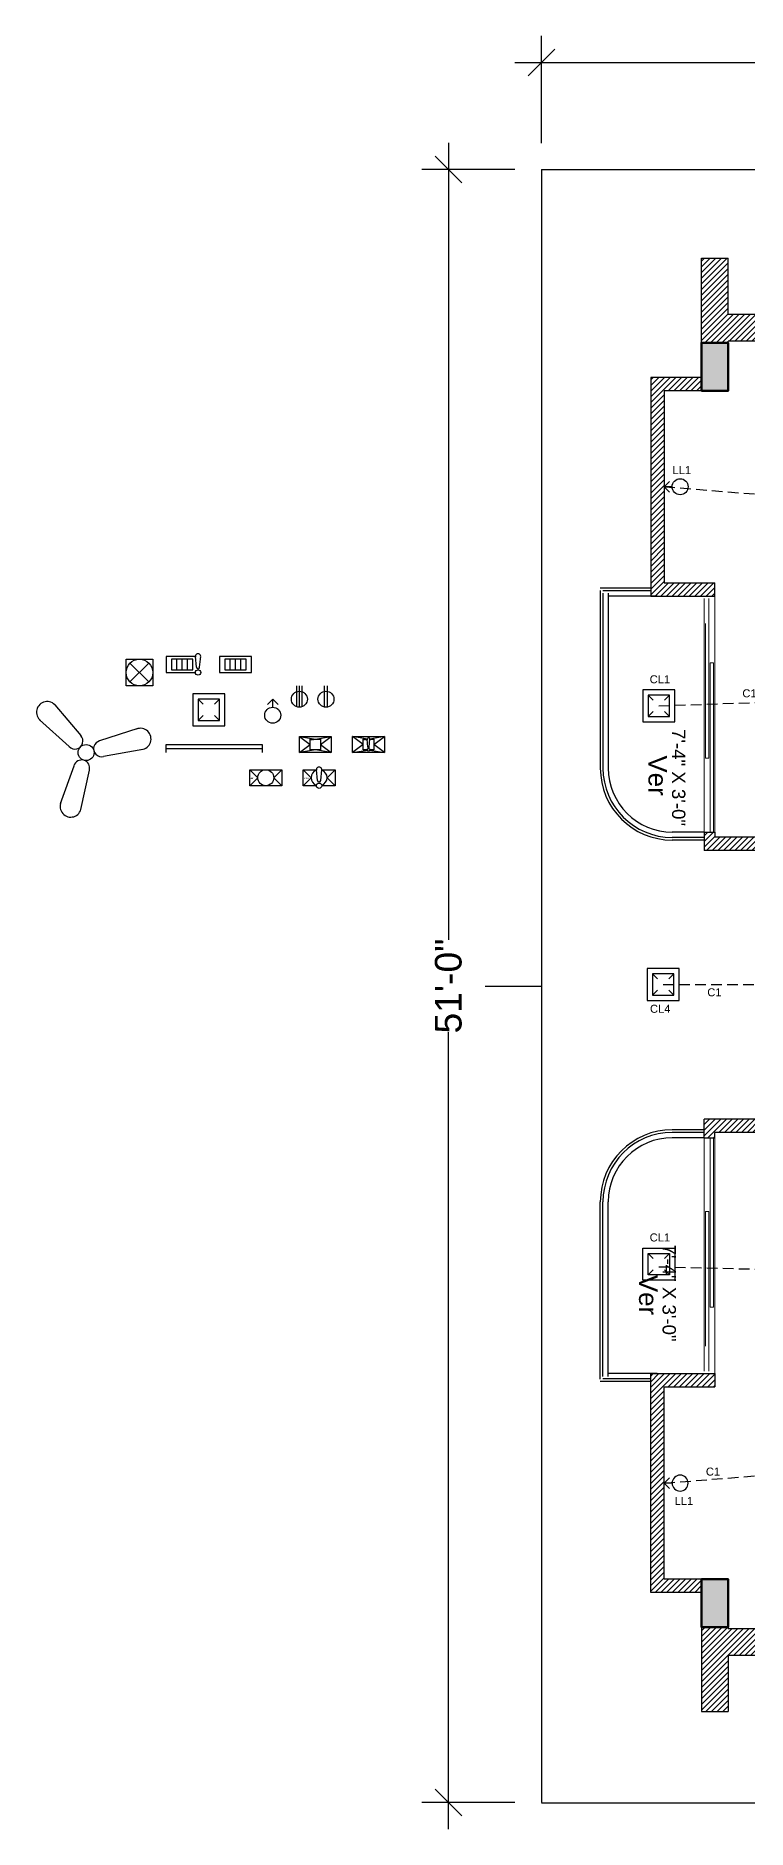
# Model space of a CAD drawing. Header units: inches. Extents: x 3915 to 4714, y 361 to 1033.
# Drawn here: x 3915 to 4181, y 361 to 1033 of the extents above; entities that cross this region are included whole.
import ezdxf

# ---------------------------------------------------------------- set-up
doc = ezdxf.new("R2010")
doc.units = ezdxf.units.IN
doc.header["$LTSCALE"] = 4
doc.header["$MEASUREMENT"] = 0
doc.linetypes.add('DASHED2', pattern=[0.375, 0.25, -0.125])
doc.layers.add('column.60', color=132, linetype='Continuous', lineweight=80)
doc.layers.add('veranda door', color=54, linetype='Continuous', lineweight=15)
for name, color, linetype in [('emergency_con_textt', 11, 'DASHED2'), ('EmergencyCondu', 10, 'DASHED2'), ('Fittings', 30, 'Continuous'), ('FittingsText', 31, 'Continuous'), ('HATCH', 1, 'Continuous'), ('normal_con_text', 131, 'DASHED2'), ('NormalCondu', 130, 'DASHED2'), ('VER', 154, 'Continuous')]:
    doc.layers.add(name, color=color, linetype=linetype)
doc.layers.add('MES-TEXT', color=250, linetype='Continuous', transparency=0.75)
doc.styles.get("Standard").update_dxf_attribs({"font": 'arial.ttf'})
doc.dimstyles.new('details12', dxfattribs={"dimtxt": 10, "dimasz": 10, "dimexe": 10, "dimexo": 10, "dimgap": 0.09, "dimtad": 0, "dimdec": 1, "dimzin": 3, "dimdsep": 46, "dimlunit": 4, "dimtxsty": 'Standard', "dimblk": 'OBLIQUE', "dimcen": 10, "dimdle": 10, "dimclrd": 4, "dimclre": 4, "dimclrt": 7, "dimadec": 0, "dimazin": 0, "dimtfac": 0.5, "dimtdec": 1, "dimtofl": 0, "dimtmove": 0, "dimatfit": 3, "dimfxl": 1, "dimtolj": 1, "dimtzin": 0, "dimarcsym": 0})

# ---------------------------------------------------------------- blocks, each defined once
blk = doc.blocks.new('_Oblique')
at = {"color": 0, "lineweight": -2}
blk.add_line((-0.5, -0.5), (0.5, 0.5), dxfattribs=at)
blk = doc.blocks.new('*D20')
at = {"layer": 'Defpoints', "color": 0, "ltscale": 10, "transparency": 16777216}
for p in [(4104.37, 982.79), (4069.43, 370.79), (4104.37, 370.79)]:
    blk.add_point(p, dxfattribs=at)
at = {"layer": 'HATCH', "color": 4, "lineweight": -2, "ltscale": 10, "transparency": 16777216}
for p, q in [((4069.43, 992.79), (4069.43, 694.06)), ((4094.37, 982.79), (4059.43, 982.79)), ((4069.43, 360.79), (4069.43, 659.53)), ((4094.37, 370.79), (4059.43, 370.79))]:
    blk.add_line(p, q, dxfattribs=at)
at = {"layer": 'HATCH', "color": 4, "lineweight": -2, "ltscale": 10, "transparency": 16777216, "xscale": 10, "yscale": 10, "zscale": 10}
for p, rotation in [((4069.43, 982.79), 90), ((4069.43, 370.79), 270)]:
    blk.add_blockref('_Oblique', p, dxfattribs=dict(at, rotation=rotation))
at = {"layer": 'HATCH', "color": 7, "ltscale": 10, "transparency": 16777216, "insert": (4069.43, 676.79), "char_height": 10, "attachment_point": 5, "rotation": 90}
blk.add_mtext('\\A1;51\'-0"', dxfattribs=at)
blk = doc.blocks.new('*D21')
at = {"layer": 'Defpoints', "color": 0, "ltscale": 10, "transparency": 16777216}
for p in [(4104.37, 1022.93), (4104.37, 982.71), (4704.37, 982.71)]:
    blk.add_point(p, dxfattribs=at)
at = {"layer": 'HATCH', "color": 4, "lineweight": -2, "ltscale": 10, "transparency": 16777216}
for p, q in [((4104.37, 992.71), (4104.37, 1032.93)), ((4704.37, 992.71), (4704.37, 1032.93)), ((4094.37, 1022.93), (4387.11, 1022.93)), ((4714.37, 1022.93), (4421.64, 1022.93))]:
    blk.add_line(p, q, dxfattribs=at)
at = {"layer": 'HATCH', "color": 4, "lineweight": -2, "ltscale": 10, "transparency": 16777216, "xscale": 10, "yscale": 10, "zscale": 10, "rotation": 180}
blk.add_blockref('_Oblique', (4104.37, 1022.93), dxfattribs=at)
at = {"layer": 'HATCH', "color": 4, "lineweight": -2, "ltscale": 10, "transparency": 16777216, "xscale": 10, "yscale": 10, "zscale": 10}
blk.add_blockref('_Oblique', (4704.37, 1022.93), dxfattribs=at)
at = {"layer": 'HATCH', "color": 7, "ltscale": 10, "transparency": 16777216, "insert": (4404.37, 1022.93), "char_height": 10, "attachment_point": 5}
blk.add_mtext('\\A1;50\'-0"', dxfattribs=at)
blk = doc.blocks.new('CeilingFan2')
for p, q in [((-11.72, 17.88), (-2.01, 6.4)), ((-17.47, 12.32), (-6.33, 2.23)), ((19.4, 8.97), (5.09, 4.37)), ((21.34, 1.21), (6.55, -1.46)), ((-9.62, -19.09), (-4.53, -4.94)), ((-1.93, -21.29), (1.23, -6.59))]:
    blk.add_line(p, q)
blk.add_circle((0, 0), 3)
for centre, radius, start, end in [((-14.6, 15.1), 4, 36.40809, 231.66439), ((20.37, 5.09), 4, 276.40809, 111.66439), ((-4.17, 4.31), 3, 224.03624, 44.03624), ((5.82, 1.46), 3, 104.03624, 284.03624), ((-1.65, -5.77), 3, 344.03624, 164.03624), ((-5.78, -20.19), 4, 156.40809, 351.66439)]:
    blk.add_arc(centre, radius, start, end)
blk = doc.blocks.new('SDB_1')
for p, q in [((0, 0), (0, 6)), ((0, 6), (12, 6)), ((0, 6), (4, 3)), ((0, 6), (6, 5)), ((0, 0), (4, 3)), ((6, 1), (0, 0)), ((12, 0), (0, 0)), ((4, 1), (4, 5)), ((4, 5), (8, 5)), ((8, 1), (4, 1)), ((6, 5), (12, 6)), ((12, 0), (6, 1)), ((8, 3), (12, 6)), ((8, 5), (8, 1)), ((8, 3), (12, 0)), ((12, 6), (12, 0))]:
    blk.add_line(p, q)
at = {"insert": (4, 5), "char_height": 0.5, "attachment_point": 1}
blk.add_mtext_dynamic_manual_height_columns('SDB', width=2, gutter_width=12.5, heights=[1], dxfattribs=at)
blk = doc.blocks.new('TubeLight1')
for p, q in [((0, 0), (0, 3)), ((0, 3), (36, 3)), ((0, 1.5), (36, 1.5)), ((36, 3), (36, 0))]:
    blk.add_line(p, q)
blk = doc.blocks.new('WallLight1')
for p, q in [((0, 0), (-2, -2)), ((0, -3), (0, 0)), ((0, 0), (2, -2))]:
    blk.add_line(p, q)
blk.add_circle((0, -6), 3)
blk = doc.blocks.new('ESDB1')
for p, q in [((0, 0), (0, 6)), ((0, 6), (12, 6)), ((4, 3), (0, 6)), ((5.51, 5.08), (0, 6)), ((4, 3), (0, 0)), ((0, 0), (5.51, 0.92)), ((12, 0), (0, 0)), ((4, 1), (4, 5)), ((4, 5), (5.5, 5)), ((5.5, 1), (4, 1)), ((5.75, 2), (5.5, 5)), ((6.25, 2), (6.5, 5)), ((12, 6), (6.49, 5.08)), ((6.49, 0.92), (12, 0)), ((6.5, 5), (8, 5)), ((8, 1), (6.5, 1)), ((8, 3), (12, 6)), ((8, 5), (8, 1)), ((12, 0), (8, 3)), ((12, 6), (12, 0))]:
    blk.add_line(p, q)
blk.add_circle((6, 1), 0.5)
for centre, radius, start, end in [((6, 5), 0.5, 350.47272, 189.52728), ((6, 2), 0.25, 180, 0)]:
    blk.add_arc(centre, radius, start, end)
at = {"insert": (4, 5), "char_height": 0.5, "attachment_point": 1}
blk.add_mtext_dynamic_manual_height_columns('\\pxr0.2;ESDB', width=2, gutter_width=12.5, heights=[0], dxfattribs=at)
blk = doc.blocks.new('Three-Pin_1')
for p, q in [((-1, 0.17), (-1, 8)), ((0, 0), (0, 8)), ((1, 0.17), (1, 8))]:
    blk.add_line(p, q)
blk.add_circle((0, 3), 3)
blk = doc.blocks.new('Two-Pin_1')
for p, q in [((-0.6, 0.06), (-0.6, 8)), ((0.6, 0.06), (0.6, 8))]:
    blk.add_line(p, q)
blk.add_circle((0, 3), 3)
blk = doc.blocks.new('CeilingLight1')
for p, q in [((6, 6), (-6, 6)), ((-6, 6), (-6, -6)), ((4, 4), (-4, 4)), ((-4, 4), (-4, -4)), ((-4, 4), (-2.12, 2.12)), ((4, 4), (2.12, 2.12)), ((4, -4), (4, 4)), ((6, -6), (6, 6)), ((-6, -6), (6, -6)), ((-2.12, -2.12), (-4, -4)), ((-4, -4), (4, -4)), ((2.12, -2.12), (4, -4))]:
    blk.add_line(p, q)
blk = doc.blocks.new('ExhaustFan1')
for p, q in [((-10, 5), (-10, 10)), ((-10, 10), (-5, 10)), ((-8.54, 1.46), (-1.46, 8.54)), ((-1.46, 1.46), (-8.54, 8.54)), ((-5, 10), (0, 10)), ((0, 10), (0, 5)), ((-10, 0), (-10, 5)), ((-5, 0), (-10, 0)), ((0, 0), (-5, 0)), ((0, 5), (0, 0))]:
    blk.add_line(p, q)
blk.add_circle((-5, 5), 5)
blk = doc.blocks.new('SwitchBoard1')
for p, q in [((12, 6), (0, 6)), ((0, 6), (0, 0)), ((0, 0), (12, 0)), ((10, 5), (2, 5)), ((2, 5), (2, 1)), ((2, 1), (10, 1)), ((4, 1), (4, 5)), ((6, 1), (6, 5)), ((8, 1), (8, 5)), ((10, 1), (10, 5)), ((12, 0), (12, 6))]:
    blk.add_line(p, q)
blk = doc.blocks.new('ESwitchBoard1')
for p, q in [((11, 6), (0, 6)), ((0, 6), (0, 0)), ((0, 0), (11, 0)), ((10, 5), (2, 5)), ((2, 5), (2, 1)), ((2, 1), (10, 1)), ((4, 1), (4, 5)), ((6, 1), (6, 5)), ((8, 1), (8, 5)), ((10, 1), (10, 5)), ((11.4, 2), (11, 6)), ((12, 1), (12, 1.4)), ((12.6, 2), (13, 6))]:
    blk.add_line(p, q)
blk.add_circle((12, 0), 1)
for centre, radius, start, end in [((12, 6), 1, 348.57881, 191.42119), ((12, 2), 0.6, 180, 0)]:
    blk.add_arc(centre, radius, start, end)
blk = doc.blocks.new('MainDist1')
for p, q in [((0, 0), (0, 6)), ((0, 6), (12, 6)), ((0, 6), (3, 3)), ((3, 3), (0, 0)), ((12, 0), (0, 0)), ((12, 6), (9, 3)), ((9, 3), (12, 0)), ((12, 6), (12, 0))]:
    blk.add_line(p, q)
blk.add_circle((6, 3), 3)
at = {"insert": (0, 3), "char_height": 0.5, "attachment_point": 1}
blk.add_mtext_dynamic_manual_height_columns('MDB', width=2, gutter_width=12.5, heights=[0], dxfattribs=at)
blk = doc.blocks.new('EMainDist1')
for p, q in [((0, 0), (0, 6)), ((0, 6), (5, 6)), ((0, 6), (3, 3)), ((3, 3), (0, 0)), ((5, 0), (0, 0)), ((5.4, 2), (5, 6)), ((6.6, 2), (7, 6)), ((7, 6), (12, 6)), ((12, 0), (7, 0)), ((12, 6), (9, 3)), ((9, 3), (12, 0)), ((12, 6), (12, 0))]:
    blk.add_line(p, q)
blk.add_circle((6, 0), 1)
for centre, radius, start, end in [((6, 6), 1, 348.57881, 191.42119), ((6, 3), 3, 109.13577, 250.81186), ((6, 2), 0.6, 180, 0), ((6, 3), 3, 289.18814, 70.86423)]:
    blk.add_arc(centre, radius, start, end)
at = {"insert": (0, 3), "char_height": 0.5, "attachment_point": 1}
blk.add_mtext_dynamic_manual_height_columns('EMDB', width=2, gutter_width=12.5, heights=[0], dxfattribs=at)

msp = doc.modelspace()

# ---------------------------------------------------------------- hatches: boundary and pattern name
at = {"layer": 'HATCH', "true_color": 0xf7abae}
h = msp.add_hatch(dxfattribs=at)
h.set_pattern_fill('ANSI31', color=241, scale=12)
h.paths.add_polyline_path([(4150.36, 899.87), (4164.36, 899.87), (4164.36, 904.87), (4145.36, 904.87), (4145.36, 822.87), (4169.36, 822.87), (4169.36, 827.87), (4150.36, 827.87)])
h.paths.add_polyline_path([(4174.36, 949.56), (4164.36, 949.56), (4164.36, 917.91), (4174.36, 917.91), (4174.36, 918.52), (4188.01, 918.52), (4188.01, 928.53), (4174.36, 928.53)])
h.paths.add_polyline_path([(4313.36, 928.56), (4304.93, 928.56), (4304.93, 946.2), (4294.93, 946.2), (4294.93, 918.56), (4303.36, 918.56), (4303.36, 911.91), (4313.36, 911.91)])
h.paths.add_polyline_path([(4318.36, 930.69), (4339.33, 916.91), (4318.36, 916.91), (4318.36, 911.91), (4346.94, 911.91), (4371.83, 895.57), (4371.83, 888.71), (4376.83, 888.71), (4376.83, 893.91), (4376.83, 898.26), (4313.36, 939.95), (4313.36, 911.91), (4318.36, 911.91), (4318.36, 914.7), (4318.36, 917.91)])
h.paths.add_polyline_path([(4367.37, 948.01), (4367.43, 956.06), (4344.73, 956.06), (4344.71, 919.36), (4354.71, 912.79), (4354.72, 932.42), (4344.72, 932.42), (4344.72, 942.42), (4354.72, 942.42), (4354.72, 948.01)])
h.paths.add_polyline_path([(4318.36, 893.91), (4313.36, 893.91), (4313.36, 825.56), (4318.36, 825.56)])
h.paths.add_polyline_path([(4376.83, 888.71), (4371.83, 888.71), (4371.83, 874.45), (4376.83, 874.45)])
h.paths.add_polyline_path([(4376.83, 874.45), (4371.83, 874.45), (4371.83, 869.45), (4376.83, 869.45)])
h.paths.add_polyline_path([(4439.36, 962.06), (4439.36, 953.03), (4434.36, 953.03), (4434.36, 874.45), (4406.83, 874.45), (4406.83, 869.45), (4434.36, 869.45), (4434.36, 854.27), (4439.36, 854.27)])
h.paths.add_polyline_path([(4429.36, 956.06), (4417.25, 956.06), (4417.28, 953.06), (4429.36, 953.06), (4439.33, 953.06), (4439.36, 968.28), (4429.36, 968.28)])
h.paths.add_polyline_path([(4543.36, 960.78), (4512.36, 960.78), (4512.36, 967.84), (4502.36, 967.84), (4502.36, 950.78), (4543.36, 950.78)])
h.paths.add_polyline_path([(4666.35, 955.77), (4618.36, 955.82), (4618.36, 960.78), (4543.36, 960.78), (4543.36, 955.78), (4543.36, 929.81), (4548.36, 929.81), (4548.36, 950.78), (4613.36, 950.78), (4613.36, 924.81), (4618.36, 924.81), (4618.36, 950.78), (4661.36, 950.78), (4661.36, 894.81), (4613.36, 894.81), (4613.36, 889.81), (4615.36, 889.81), (4615.36, 844.27), (4620.36, 844.27), (4620.36, 889.81), (4665.36, 889.81), (4665.36, 862.44), (4675.36, 862.57), (4675.36, 894.81), (4666.47, 894.81)])
h.paths.add_polyline_path([(4675.36, 837.46), (4665.36, 837.57), (4665.36, 819.27), (4647.36, 819.27), (4647.36, 814.27), (4439.36, 814.27), (4439.36, 809.27), (4675.36, 809.27)])
h.paths.add_polyline_path([(4594.36, 809.27), (4589.36, 809.27), (4589.36, 740.96), (4594.36, 740.96)])
h.paths.add_polyline_path([(4594.36, 740.96), (4589.36, 740.96), (4589.36, 735.96), (4594.36, 735.96)])
h.paths.add_polyline_path([(4659.36, 740.96), (4647.36, 740.96), (4647.36, 785.84), (4637.36, 785.84), (4637.36, 740.96), (4624.36, 740.96), (4624.36, 735.96), (4649.36, 735.96), (4649.36, 703.71), (4637.36, 703.71), (4637.36, 679.71), (4647.36, 679.71), (4647.36, 698.71), (4659.36, 698.71)])
h.paths.add_polyline_path([(4594.36, 703.71), (4589.36, 703.71), (4589.36, 698.71), (4594.36, 698.71)], flags=17)
h.paths.add_polyline_path([(4594.36, 698.71), (4589.36, 698.71), (4589.36, 679.71), (4439.36, 679.71), (4439.36, 732.58), (4434.36, 732.58), (4366.36, 732.56), (4361.34, 732.56), (4361.34, 727.56), (4361.35, 727.56), (4361.36, 634.71), (4361.36, 626.86), (4361.34, 621.86), (4366.36, 621.86), (4434.36, 621.82), (4434.99, 621.83), (4439.36, 621.82), (4439.36, 674.71), (4589.36, 674.71), (4589.36, 655.71), (4594.36, 655.71), (4594.36, 674.71), (4647.36, 674.71), (4647.36, 679.71), (4642.36, 679.71), (4594.36, 679.71)])
h.paths.add_polyline_path([(4434.36, 679.71), (4434.36, 674.71), (4434.36, 626.76), (4366.36, 626.85), (4366.36, 634.71), (4366.36, 727.55), (4434.36, 727.42)], flags=16)
h.paths.add_polyline_path([(4594.36, 655.71), (4589.36, 655.71), (4589.36, 650.71), (4594.36, 650.71)], flags=17)
h.paths.add_polyline_path([(4647.36, 674.71), (4637.36, 674.71), (4637.36, 650.71), (4649.36, 650.71), (4649.36, 618.46), (4624.36, 618.46), (4624.36, 613.46), (4637.36, 613.46), (4637.36, 568.58), (4647.36, 568.58), (4647.36, 613.46), (4659.36, 613.46), (4659.36, 655.71), (4647.36, 655.71)])
h.paths.add_polyline_path([(4212.36, 780.56), (4296.36, 780.56), (4296.36, 762.56), (4301.36, 762.56), (4301.36, 780.56), (4318.36, 780.56), (4318.36, 785.56), (4207.36, 785.56), (4207.36, 755.99), (4212.36, 755.99)])
h.paths.add_polyline_path([(4321.34, 732.57), (4169.36, 732.56), (4169.36, 734.49), (4165.36, 734.49), (4165.36, 727.56), (4247.12, 727.56), (4246.36, 727.86), (4247.27, 727.56), (4313.36, 727.56), (4321.34, 727.57)])
h.paths.add_polyline_path([(4439.36, 545.15), (4439.36, 540.15)], flags=0)
h.paths.add_polyline_path([(4675.36, 545.15), (4439.36, 545.15), (4439.36, 540.15), (4665.36, 540.15), (4665.36, 512.21), (4675.36, 512.35)])
h.paths.add_polyline_path([(4594.36, 618.46), (4589.36, 618.46), (4589.36, 613.46), (4594.36, 613.46)])
h.paths.add_polyline_path([(4594.36, 613.46), (4589.36, 613.46), (4589.36, 545.15), (4594.36, 545.15)])
h.paths.add_polyline_path([(4620.36, 518.61), (4615.36, 518.61), (4615.36, 510.19), (4618.86, 510.19), (4618.86, 510.16), (4620.36, 510.16)])
h.paths.add_polyline_path([(4620.36, 510.15), (4615.36, 510.15), (4615.36, 464.61), (4613.36, 464.61), (4613.36, 459.61), (4618.36, 459.61), (4661.36, 459.61), (4661.36, 403.64), (4618.36, 403.64), (4618.36, 429.61), (4613.36, 429.61), (4613.36, 424.61), (4613.36, 403.64), (4548.36, 403.64), (4548.36, 424.61), (4543.36, 424.61), (4543.36, 398.64), (4543.36, 393.64), (4618.36, 393.64), (4618.36, 398.68), (4666.24, 398.68), (4666.24, 459.61), (4671.36, 459.61), (4675.36, 459.61), (4675.36, 487.28), (4665.36, 487.3), (4665.36, 464.61), (4620.36, 464.61)])
h.paths.add_polyline_path([(4543.36, 403.64), (4502.36, 403.64), (4502.36, 386.57), (4512.36, 386.57), (4512.36, 393.64), (4543.36, 393.64)])
h.paths.add_polyline_path([(4439.36, 500.15), (4434.36, 500.15), (4434.36, 484.97), (4406.83, 484.97), (4406.83, 479.97), (4434.36, 479.97), (4434.36, 401.36), (4434.36, 386.14), (4439.36, 386.14), (4444.36, 386.14), (4444.36, 393.64), (4439.36, 393.64)])
h.paths.add_polyline_path([(4434.36, 401.36), (4417.32, 401.36), (4417.32, 398.36), (4434.36, 398.36)], flags=17)
h.paths.add_polyline_path([(4367.31, 407.06), (4354.72, 407.06), (4354.72, 411.99), (4344.72, 411.99), (4344.72, 421.99), (4354.72, 421.99), (4354.72, 441.63), (4344.71, 435.05), (4344.73, 398.36), (4367.31, 398.36)])
h.paths.add_polyline_path([(4376.83, 456.15), (4376.83, 460.5), (4376.83, 465.7), (4371.83, 465.7), (4371.83, 458.85), (4346.94, 442.5), (4318.36, 442.5), (4318.36, 439.71), (4318.36, 437.5), (4339.33, 437.5), (4318.36, 423.73), (4318.36, 437.5), (4318.36, 442.5), (4313.36, 442.5), (4313.36, 414.46)])
h.paths.add_polyline_path([(4313.36, 442.5), (4303.36, 442.5), (4303.36, 435.86), (4303.36, 430.86), (4299.93, 430.89), (4294.93, 430.89), (4294.93, 408.22), (4304.93, 408.22), (4304.93, 425.86), (4313.36, 425.86)])
h.paths.add_polyline_path([(4318.36, 528.86), (4313.36, 528.86), (4313.36, 460.5), (4318.36, 460.5)])
h.paths.add_polyline_path([(4376.83, 479.97), (4371.83, 479.97), (4371.83, 465.7), (4376.83, 465.7)])
h.paths.add_polyline_path([(4376.83, 484.97), (4371.83, 484.97), (4371.83, 479.97), (4376.83, 479.97)])
h.paths.add_polyline_path([(4174.36, 425.89), (4188.01, 425.89), (4188.01, 435.9), (4174.36, 435.9), (4174.36, 436.5), (4164.36, 436.5), (4164.36, 404.86), (4174.36, 404.86)])
h.paths.add_polyline_path([(4164.36, 454.54), (4150.36, 454.54), (4150.36, 526.54), (4169.36, 526.54), (4169.36, 531.54), (4145.36, 531.54), (4145.36, 449.54), (4164.36, 449.54)])
h.paths.add_polyline_path([(4318.36, 573.86), (4301.36, 573.86), (4301.36, 591.86), (4296.36, 591.86), (4296.36, 573.86), (4212.36, 573.86), (4212.36, 598.43), (4207.36, 598.43), (4207.36, 568.86), (4318.36, 568.86)])
h.paths.add_polyline_path([(4321.34, 626.86), (4165.36, 626.86), (4165.36, 619.93), (4169.36, 619.93), (4169.36, 621.86), (4207.36, 621.86), (4212.36, 621.86), (4321.34, 621.86)])
at = {"layer": 'HATCH'}
h = msp.add_hatch(color=3, dxfattribs=at)
h.dxf.hatch_style = 1
h.paths.add_polyline_path([(4174.36, 917.91), (4164.36, 917.91), (4164.36, 899.87), (4174.36, 899.87)])
h.paths.add_polyline_path([(4318.36, 911.91), (4308.36, 911.91), (4308.36, 893.91), (4318.36, 893.91)])
h.paths.add_polyline_path([(4174.36, 454.54), (4164.36, 454.54), (4164.36, 436.5), (4174.36, 436.5)])
h.paths.add_polyline_path([(4318.36, 460.5), (4308.36, 460.5), (4308.36, 442.5), (4318.36, 442.5)])

# ---------------------------------------------------------------- linework, layer by layer
for p, q in [((4104.37, 982.79), (4104.37, 370.79)), ((4704.37, 982.71), (4104.37, 982.71)), ((4174.36, 928.53), (4174.36, 949.56)), ((4188.01, 928.53), (4174.36, 928.53)), ((4174.36, 911.91), (4174.36, 918.52)), ((4188.01, 918.52), (4174.36, 918.52)), ((4164.36, 904.87), (4145.36, 904.87)), ((4145.36, 904.87), (4145.36, 822.87)), ((4164.36, 899.87), (4150.36, 899.87)), ((4150.36, 899.87), (4150.36, 827.87)), ((4150.36, 827.87), (4169.36, 827.87)), ((4169.36, 822.87), (4169.36, 827.87)), ((4145.36, 822.87), (4169.36, 822.87)), ((4165.36, 734.49), (4169.36, 734.49)), ((4165.36, 734.49), (4165.36, 727.56)), ((4169.36, 734.49), (4169.36, 732.56)), ((4321.34, 727.57), (4165.36, 727.56)), ((4321.34, 732.57), (4169.36, 732.56)), ((4321.34, 626.86), (4165.36, 626.86)), ((4165.36, 619.93), (4165.36, 626.86)), ((4165.36, 619.93), (4169.36, 619.93)), ((4321.34, 621.86), (4169.36, 621.86)), ((4169.36, 619.93), (4169.36, 621.86)), ((4145.36, 449.54), (4145.36, 531.54)), ((4145.36, 531.54), (4169.36, 531.54)), ((4169.36, 531.54), (4169.36, 526.54)), ((4150.36, 454.54), (4150.36, 526.54)), ((4150.36, 526.54), (4169.36, 526.54)), ((4164.36, 454.54), (4150.36, 454.54)), ((4164.36, 449.54), (4145.36, 449.54)), ((4174.36, 442.5), (4174.36, 435.9)), ((4188.01, 435.9), (4174.36, 435.9)), ((4174.36, 425.89), (4174.36, 404.86)), ((4188.01, 425.89), (4174.36, 425.89)), ((4104.37, 370.71), (4704.37, 370.71))]:
    msp.add_line(p, q)
at = {"linetype": 'Continuous'}
for p, q in [((4164.36, 917.91), (4164.36, 949.56)), ((4164.36, 949.56), (4174.36, 949.56)), ((4164.36, 436.5), (4164.36, 404.86)), ((4164.36, 404.86), (4174.36, 404.86))]:
    msp.add_line(p, q, dxfattribs=at)
at = {"ltscale": 10}
msp.add_line((4083.24, 676.71), (4104.37, 676.71), dxfattribs=at)
at = {"layer": 'column.60', "ltscale": 0.3}
for points in [[(4164.36, 899.87), (4174.36, 899.87), (4174.36, 917.91), (4164.36, 917.91)], [(4164.36, 454.54), (4174.36, 454.54), (4174.36, 436.5), (4164.36, 436.5)]]:
    msp.add_lwpolyline(points, close=True, dxfattribs=at)
at = {"layer": 'EmergencyCondu', "ltscale": 4}
for p, q in [((4150.36, 863.95), (4241, 856.66)), ((4149.97, 677.36), (4335.88, 677.36)), ((4150.36, 490.47), (4241, 497.79))]:
    msp.add_line(p, q, dxfattribs=at)
at = {"layer": 'NormalCondu', "ltscale": 4}
for p, q in [((4148.38, 781.83), (4259.04, 785.56)), ((4148.38, 571.59), (4259.04, 568.86))]:
    msp.add_line(p, q, dxfattribs=at)
at = {"layer": 'VER', "linetype": 'Continuous'}
for p, q in [((4145.36, 825.87), (4126.4, 825.87)), ((4126.4, 825.01), (4126.4, 758.49)), ((4145.36, 824.87), (4127.4, 824.87)), ((4127.4, 824.01), (4127.4, 758.49)), ((4129.4, 824.01), (4129.4, 758.49)), ((4147.72, 822.87), (4129.41, 822.87)), ((4165.36, 734.49), (4153.4, 734.49)), ((4165.36, 732.49), (4153.4, 732.49)), ((4165.36, 731.49), (4153.4, 731.49)), ((4165.36, 622.93), (4153.4, 622.93)), ((4165.36, 621.93), (4153.4, 621.93)), ((4165.36, 619.93), (4153.4, 619.93)), ((4126.4, 529.4), (4126.4, 595.93)), ((4127.4, 530.4), (4127.4, 595.93)), ((4129.4, 530.4), (4129.4, 595.93)), ((4147.72, 531.54), (4129.41, 531.54)), ((4145.36, 528.54), (4126.4, 528.54)), ((4145.36, 529.54), (4127.4, 529.54))]:
    msp.add_line(p, q, dxfattribs=at)
for centre, radius, start, end in [((4153.4, 758.49), 27, 180, 270), ((4153.4, 758.49), 26, 180, 270), ((4153.4, 758.49), 24, 180, 270), ((4153.4, 595.93), 27, 90, 180), ((4153.4, 595.93), 26, 90, 180), ((4153.4, 595.93), 24, 90, 180)]:
    msp.add_arc(centre, radius, start, end, dxfattribs=at)
at = {"layer": 'veranda door', "ltscale": 0.3}
for p, q in [((4165.36, 822.01), (4165.36, 760.45)), ((4169.36, 822.87), (4169.36, 760.45)), ((4165.36, 797.95), (4165.36, 734.49)), ((4169.36, 797.95), (4169.36, 734.49)), ((4165.36, 556.47), (4165.36, 619.93)), ((4169.36, 556.47), (4169.36, 619.93)), ((4165.36, 532.4), (4165.36, 593.97)), ((4169.36, 531.54), (4169.36, 593.97))]:
    msp.add_line(p, q, dxfattribs=at)
for points in [[(4165.86, 812.65), (4165.86, 762.18), (4167.11, 762.18), (4167.11, 822.01)], [(4167.61, 734.49), (4167.61, 797.95)], [(4167.61, 790.22), (4167.61, 797.95), (4168.86, 797.95), (4168.86, 790.22)], [(4168.86, 797.95), (4168.86, 734.49)], [(4167.61, 619.93), (4167.61, 556.47)], [(4168.86, 556.47), (4168.86, 619.93)], [(4165.86, 541.77), (4165.86, 592.24), (4167.11, 592.24), (4167.11, 532.4)], [(4167.61, 564.2), (4167.61, 556.47), (4168.86, 556.47), (4168.86, 564.2)]]:
    msp.add_lwpolyline(points, dxfattribs=at)

# ---------------------------------------------------------------- block references
at = {"layer": 'Fittings', "ltscale": 10, "rotation": 90}
msp.add_blockref('WallLight1', (4150.36, 863.95), dxfattribs=at)
at = {"layer": 'Fittings'}
for name, p in [('ESwitchBoard1', (3963.5, 794.3)), ('SwitchBoard1', (3983.5, 794.3)), ('ExhaustFan1', (3958.5, 789.3)), ('Three-Pin_1', (4013.5, 781.3)), ('Two-Pin_1', (4023.5, 781.3)), ('CeilingFan2', (3933.5, 764.3)), ('CeilingLight1', (3979.5, 780.3)), ('WallLight1', (4003.5, 784.3)), ('TubeLight1', (3963.5, 764.3)), ('SDB_1', (4013.5, 764.3)), ('ESDB1', (4033.5, 764.3)), ('MainDist1', (3994.91, 751.89)), ('EMainDist1', (4014.91, 751.89))]:
    msp.add_blockref(name, p, dxfattribs=at)
at = {"layer": 'Fittings', "ltscale": 10}
msp.add_blockref('CeilingLight1', (4148.38, 781.83), dxfattribs=at)
at = {"layer": 'Fittings', "ltscale": 4}
msp.add_blockref('CeilingLight1', (4149.97, 677.36), dxfattribs=at)
at = {"layer": 'Fittings', "ltscale": 10, "xscale": -1}
for name, p, rotation in [('CeilingLight1', (4148.38, 572.59), 180), ('WallLight1', (4150.36, 490.47), 90)]:
    msp.add_blockref(name, p, dxfattribs=dict(at, rotation=rotation))

# ---------------------------------------------------------------- texts
at = {"layer": 'emergency_con_textt', "ltscale": 4, "char_height": 3, "attachment_point": 1}
for insert in [(4166.53, 675.95), (4166, 496.3)]:
    msp.add_mtext_dynamic_manual_height_columns('C1', width=6.7682, gutter_width=1, heights=[3.32], dxfattribs=dict(at, insert=insert))
at = {"layer": 'FittingsText', "ltscale": 4, "char_height": 3, "attachment_point": 1}
for s, insert in [('LL1', (4153.47, 871.66)), ('CL1', (4144.93, 793.26)), ('CL4', (4145.04, 669.77)), ('CL1', (4144.93, 584.06)), ('LL1', (4154.27, 485.3))]:
    msp.add_mtext_dynamic_manual_height_columns(s, width=9.457, gutter_width=1, heights=[0], dxfattribs=dict(at, insert=insert))
at = {"layer": 'MES-TEXT', "ltscale": 0.3, "width": 397, "rotation": 270}
for s, insert, char_height, attachment_point in [('7\'-4" X 3\'-0"', (4158.31, 773.12), 5, 1), ('Ver', (4151.45, 763.25), 6.97, 1), ('7\'-4" X 3\'-0"', (4154.76, 543.53), 5, 3), ('Ver', (4147.9, 553.4), 6.97, 3)]:
    msp.add_mtext(s, dxfattribs=dict(at, insert=insert, char_height=char_height, attachment_point=attachment_point))
at = {"layer": 'normal_con_text', "ltscale": 4, "insert": (4179.69, 788), "char_height": 3, "attachment_point": 1}
msp.add_mtext_dynamic_manual_height_columns('C1', width=6.7682, gutter_width=1, heights=[3.32], dxfattribs=at)

# ---------------------------------------------------------------- dimensions: what is measured, and where the dimension line sits
at = {"layer": 'HATCH', "ltscale": 10}
dim = msp.add_linear_dim(base=(4104.37, 1022.93), p1=(4704.37, 982.71), p2=(4104.37, 982.71), dimstyle='details12', dxfattribs=at)
dim.commit()
dim.dimension.update_dxf_attribs({"geometry": '*D21', "text_midpoint": (4404.37, 1022.93)})
dim = msp.add_linear_dim(base=(4069.43, 370.79), p1=(4104.37, 982.79), p2=(4104.37, 370.79), angle=90, dimstyle='details12', dxfattribs=at)
dim.commit()
dim.dimension.update_dxf_attribs({"geometry": '*D20', "text_midpoint": (4069.43, 676.79)})

doc.saveas('drawing.dxf')
